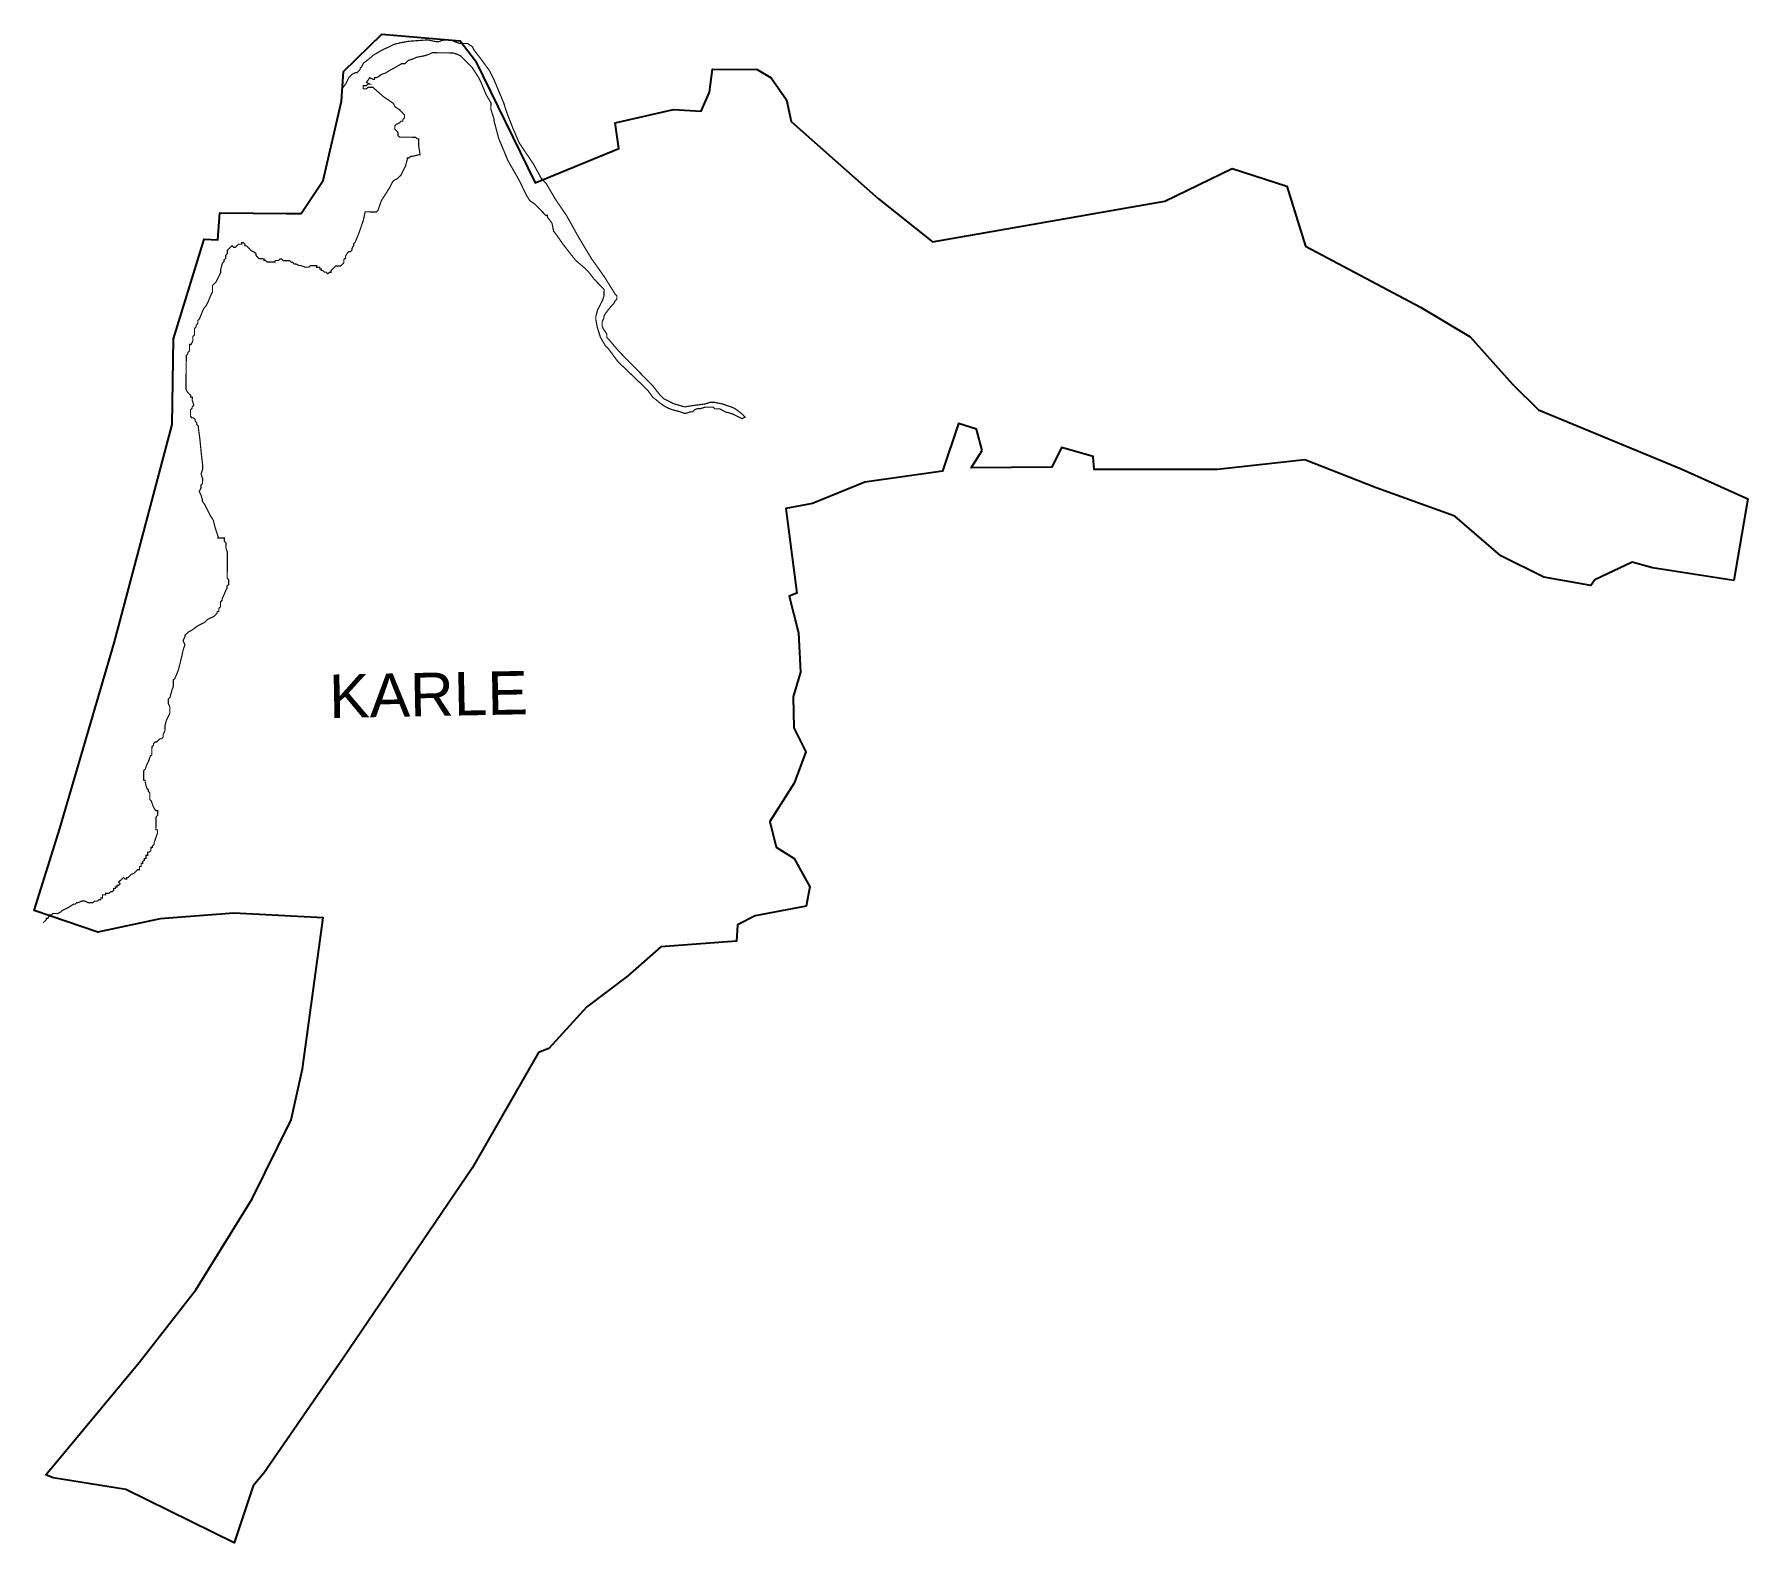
# Model space of a CAD drawing. Header units: metres. Extents: x 286599 to 290893, y 2005491 to 2009272.
import ezdxf

# ---------------------------------------------------------------- set-up
doc = ezdxf.new("R2010")
doc.units = ezdxf.units.M
for name, color, linetype in [('HIGH TIDE LINE', 6, 'Continuous'), ('village', 3, 'Continuous'), ('VILLAGE NAME', 250, 'Continuous')]:
    doc.layers.add(name, color=color, linetype=linetype)
doc.styles.get("Standard").update_dxf_attribs({"font": 'calibri.ttf'})

msp = doc.modelspace()

# ---------------------------------------------------------------- linework, layer by layer
at = {"layer": 'HIGH TIDE LINE', "lineweight": 0}
msp.add_lwpolyline([(286621, 2007044.1, 3, 3, 0), (286629.1, 2007052, 3, 3, 0), (286629.1, 2007056, 3, 3, 0), (286633.1, 2007056, 3, 3, 0), (286637.2, 2007063.9, 3, 3, 0), (286641.2, 2007063.9, 3, 3, 0), (286645.3, 2007067.9, 3, 3, 0), (286649.3, 2007067.8, 3, 3, 0), (286657.3, 2007067.7, 3, 3, 0), (286665.3, 2007071.7, 3, 3, 0), (286669.4, 2007075.6, 3, 3, 0), (286677.4, 2007079.5, 3, 3, 0), (286685.5, 2007083.5, 3, 3, 0), (286697.6, 2007091.4, 3, 3, 0), (286701.6, 2007091.3, 3, 3, 0), (286705.6, 2007095.3, 3, 3, 0), (286709.6, 2007095.2, 3, 3, 0), (286717.7, 2007099.2, 3, 3, 0), (286721.7, 2007099.1, 3, 3, 0), (286725.7, 2007099.1, 3, 3, 0), (286733.7, 2007095, 3, 3, 0), (286737.7, 2007095, 3, 3, 0), (286741.7, 2007094.9, 3, 3, 0), (286745.7, 2007094.9, 3, 3, 0), (286749.7, 2007098.8, 3, 3, 0), (286753.7, 2007098.8, 3, 3, 0), (286757.7, 2007098.8, 3, 3, 0), (286761.8, 2007102.7, 3, 3, 0), (286765.8, 2007102.7, 3, 3, 0), (286765.8, 2007106.7, 3, 3, 0), (286769.8, 2007106.7, 3, 3, 0), (286769.9, 2007110.7, 3, 3, 0), (286769.9, 2007114.7, 3, 3, 0), (286773.9, 2007114.6, 3, 3, 0), (286777.9, 2007114.6, 3, 3, 0), (286778, 2007118.6, 3, 3, 0), (286782, 2007118.5, 3, 3, 0), (286786, 2007118.5, 3, 3, 0), (286790, 2007122.5, 3, 3, 0), (286794, 2007122.4, 3, 3, 0), (286798.1, 2007126.4, 3, 3, 0), (286798.1, 2007130.4, 3, 3, 0), (286802.1, 2007130.4, 3, 3, 0), (286802.2, 2007134.4, 3, 3, 0), (286806.2, 2007134.3, 3, 3, 0), (286806.2, 2007138.3, 3, 3, 0), (286810.2, 2007138.3, 3, 3, 0), (286814.3, 2007142.3, 3, 3, 0), (286810.3, 2007146.3, 3, 3, 0), (286818.4, 2007154.2, 3, 3, 0), (286822.4, 2007158.2, 3, 3, 0), (286826.4, 2007154.2, 3, 3, 0), (286830.4, 2007154.1, 3, 3, 0), (286830.5, 2007158.1, 3, 3, 0), (286834.5, 2007158.1, 3, 3, 0), (286842.5, 2007166, 3, 3, 0), (286850.6, 2007169.9, 3, 3, 0), (286854.6, 2007173.9, 3, 3, 0), (286858.7, 2007177.9, 3, 3, 0), (286862.7, 2007177.8, 3, 3, 0), (286862.7, 2007181.8, 3, 3, 0), (286862.8, 2007185.8, 3, 3, 0), (286866.8, 2007185.8, 3, 3, 0), (286866.8, 2007189.8, 3, 3, 0), (286866.9, 2007193.8, 3, 3, 0), (286870.9, 2007193.8, 3, 3, 0), (286870.9, 2007197.8, 3, 3, 0), (286875, 2007201.7, 3, 3, 0), (286875, 2007205.7, 3, 3, 0), (286879, 2007205.7, 3, 3, 0), (286879, 2007209.7, 3, 3, 0), (286879.1, 2007213.7, 3, 3, 0), (286883.1, 2007213.7, 3, 3, 0), (286883.1, 2007217.7, 3, 3, 0), (286883.2, 2007221.7, 3, 3, 0), (286887.2, 2007221.6, 3, 3, 0), (286891.2, 2007225.6, 3, 3, 0), (286891.3, 2007229.6, 3, 3, 0), (286891.3, 2007233.6, 3, 3, 0), (286895.3, 2007233.6, 3, 3, 0), (286895.3, 2007237.6, 3, 3, 0), (286899.4, 2007241.5, 3, 3, 0), (286899.4, 2007245.6, 3, 3, 0), (286903.6, 2007257.5, 3, 3, 0), (286907.7, 2007269.5, 3, 3, 0), (286907.7, 2007273.5, 3, 3, 0), (286907.8, 2007277.5, 3, 3, 0), (286903.8, 2007277.6, 3, 3, 0), (286903.8, 2007281.6, 3, 3, 0), (286904, 2007297.6, 3, 3, 0), (286904, 2007301.6, 3, 3, 0), (286904.1, 2007305.6, 3, 3, 0), (286904.1, 2007309.6, 3, 3, 0), (286908.1, 2007313.6, 3, 3, 0), (286908.2, 2007317.6, 3, 3, 0), (286908.2, 2007321.6, 3, 3, 0), (286908.3, 2007325.6, 3, 3, 0), (286904.3, 2007325.6, 3, 3, 0), (286900.3, 2007329.7, 3, 3, 0), (286896.4, 2007337.7, 3, 3, 0), (286892.5, 2007349.8, 3, 3, 0), (286888.5, 2007353.8, 3, 3, 0), (286888.6, 2007357.8, 3, 3, 0), (286888.6, 2007361.8, 3, 3, 0), (286888.6, 2007365.8, 3, 3, 0), (286888.7, 2007369.9, 3, 3, 0), (286884.7, 2007373.9, 3, 3, 0), (286884.8, 2007377.9, 3, 3, 0), (286880.8, 2007382, 3, 3, 0), (286877, 2007398, 3, 3, 0), (286877, 2007402, 3, 3, 0), (286873, 2007402.1, 3, 3, 0), (286873.1, 2007414.1, 3, 3, 0), (286873.2, 2007422.1, 3, 3, 0), (286873.2, 2007426.1, 3, 3, 0), (286877.3, 2007430.1, 3, 3, 0), (286881.4, 2007442, 3, 3, 0), (286885.5, 2007450, 3, 3, 0), (286889.6, 2007462, 3, 3, 0), (286893.7, 2007466, 3, 3, 0), (286893.7, 2007470, 3, 3, 0), (286893.7, 2007474, 3, 3, 0), (286893.8, 2007478, 3, 3, 0), (286893.8, 2007482, 3, 3, 0), (286893.9, 2007486, 3, 3, 0), (286897.9, 2007489.9, 3, 3, 0), (286898, 2007494, 3, 3, 0), (286902, 2007497.9, 3, 3, 0), (286906, 2007497.9, 3, 3, 0), (286910.1, 2007501.8, 3, 3, 0), (286914.1, 2007505.8, 3, 3, 0), (286918.1, 2007505.8, 3, 3, 0), (286922.1, 2007509.7, 3, 3, 0), (286922.2, 2007517.7, 3, 3, 0), (286926.3, 2007525.7, 3, 3, 0), (286926.4, 2007529.7, 3, 3, 0), (286926.4, 2007537.7, 3, 3, 0), (286930.6, 2007553.7, 3, 3, 0), (286934.7, 2007561.7, 3, 3, 0), (286938.8, 2007569.7, 3, 3, 0), (286938.8, 2007573.7, 3, 3, 0), (286938.9, 2007577.7, 3, 3, 0), (286938.9, 2007581.7, 3, 3, 0), (286938.9, 2007585.7, 3, 3, 0), (286935, 2007593.7, 3, 3, 0), (286935.1, 2007597.7, 3, 3, 0), (286935.1, 2007601.7, 3, 3, 0), (286935.1, 2007605.8, 3, 3, 0), (286939.2, 2007609.7, 3, 3, 0), (286943.4, 2007625.7, 3, 3, 0), (286947.5, 2007637.7, 3, 3, 0), (286947.5, 2007641.7, 3, 3, 0), (286947.6, 2007645.7, 3, 3, 0), (286947.6, 2007649.7, 3, 3, 0), (286947.6, 2007653.7, 3, 3, 0), (286951.7, 2007657.7, 3, 3, 0), (286959.9, 2007677.6, 3, 3, 0), (286964.1, 2007693.6, 3, 3, 0), (286972.4, 2007729.6, 3, 3, 0), (286976.6, 2007741.5, 3, 3, 0), (286972.7, 2007749.6, 3, 3, 0), (286972.7, 2007753.6, 3, 3, 0), (286976.8, 2007761.6, 3, 3, 0), (286976.8, 2007765.6, 3, 3, 0), (286980.9, 2007769.5, 3, 3, 0), (286984.9, 2007773.5, 3, 3, 0), (286993, 2007777.4, 3, 3, 0), (287009.1, 2007789.3, 3, 3, 0), (287025.2, 2007797.1, 3, 3, 0), (287033.3, 2007805.1, 3, 3, 0), (287041.4, 2007809, 3, 3, 0), (287049.4, 2007812.9, 3, 3, 0), (287053.4, 2007816.9, 3, 3, 0), (287057.5, 2007820.8, 3, 3, 0), (287057.5, 2007824.9, 3, 3, 0), (287061.5, 2007824.8, 3, 3, 0), (287061.6, 2007828.8, 3, 3, 0), (287061.6, 2007832.8, 3, 3, 0), (287065.7, 2007836.8, 3, 3, 0), (287065.7, 2007840.8, 3, 3, 0), (287065.7, 2007844.8, 3, 3, 0), (287065.8, 2007848.8, 3, 3, 0), (287069.8, 2007852.8, 3, 3, 0), (287069.9, 2007856.8, 3, 3, 0), (287082.2, 2007884.7, 3, 3, 0), (287082.2, 2007888.7, 3, 3, 0), (287086.3, 2007892.7, 3, 3, 0), (287086.3, 2007896.7, 3, 3, 0), (287086.4, 2007904.7, 3, 3, 0), (287082.4, 2007908.7, 3, 3, 0), (287082.5, 2007912.7, 3, 3, 0), (287082.5, 2007916.7, 3, 3, 0), (287082.6, 2007924.8, 3, 3, 0), (287082.6, 2007928.8, 3, 3, 0), (287082.7, 2007932.8, 3, 3, 0), (287082.7, 2007936.8, 3, 3, 0), (287082.7, 2007940.8, 3, 3, 0), (287082.8, 2007944.8, 3, 3, 0), (287082.8, 2007948.8, 3, 3, 0), (287082.9, 2007952.8, 3, 3, 0), (287082.9, 2007956.8, 3, 3, 0), (287083, 2007968.8, 3, 3, 0), (287083.1, 2007972.8, 3, 3, 0), (287079.2, 2007984.9, 3, 3, 0), (287079.3, 2007992.9, 3, 3, 0), (287079.3, 2007996.9, 3, 3, 0), (287075.3, 2008000.9, 3, 3, 0), (287075.4, 2008009, 3, 3, 0), (287071.4, 2008009, 3, 3, 0), (287067.4, 2008009, 3, 3, 0), (287063.4, 2008009.1, 3, 3, 0), (287059.4, 2008009.1, 3, 3, 0), (287059.4, 2008013.1, 3, 3, 0), (287051.7, 2008037.2, 3, 3, 0), (287047.8, 2008053.3, 3, 3, 0), (287040, 2008065.4, 3, 3, 0), (287028.2, 2008089.6, 3, 3, 0), (287020.3, 2008101.7, 3, 3, 0), (287020.3, 2008105.7, 3, 3, 0), (287016.4, 2008117.7, 3, 3, 0), (287012.5, 2008125.8, 3, 3, 0), (287016.6, 2008133.7, 3, 3, 0), (287016.7, 2008137.8, 3, 3, 0), (287016.7, 2008141.8, 3, 3, 0), (287020.7, 2008145.7, 3, 3, 0), (287020.8, 2008153.7, 3, 3, 0), (287020.9, 2008157.7, 3, 3, 0), (287017, 2008169.8, 3, 3, 0), (287021.1, 2008181.8, 3, 3, 0), (287021.2, 2008189.8, 3, 3, 0), (287017.5, 2008221.9, 3, 3, 0), (287013.9, 2008258, 3, 3, 0), (287010.1, 2008286, 3, 3, 0), (287010.2, 2008290.1, 3, 3, 0), (287006.2, 2008294.1, 3, 3, 0), (287006.3, 2008298.1, 3, 3, 0), (287002.3, 2008302.2, 3, 3, 0), (287002.3, 2008306.2, 3, 3, 0), (286998.4, 2008310.2, 3, 3, 0), (286994.4, 2008310.2, 3, 3, 0), (286990.4, 2008314.3, 3, 3, 0), (286990.4, 2008318.3, 3, 3, 0), (286990.5, 2008322.3, 3, 3, 0), (286990.5, 2008326.3, 3, 3, 0), (286990.6, 2008330.3, 3, 3, 0), (286994.6, 2008334.3, 3, 3, 0), (286994.7, 2008338.3, 3, 3, 0), (286998.7, 2008342.3, 3, 3, 0), (286994.8, 2008354.3, 3, 3, 0), (286994.9, 2008358.3, 3, 3, 0), (286994.9, 2008362.3, 3, 3, 0), (286990.9, 2008362.4, 3, 3, 0), (286990.9, 2008366.4, 3, 3, 0), (286987, 2008370.4, 3, 3, 0), (286983, 2008374.5, 3, 3, 0), (286979.1, 2008382.5, 3, 3, 0), (286979.1, 2008386.5, 3, 3, 0), (286979.2, 2008390.5, 3, 3, 0), (286979.2, 2008398.5, 3, 3, 0), (286979.3, 2008402.5, 3, 3, 0), (286979.4, 2008410.6, 3, 3, 0), (286979.9, 2008458.6, 3, 3, 0), (286979.9, 2008466.6, 3, 3, 0), (286984, 2008470.6, 3, 3, 0), (286984, 2008474.6, 3, 3, 0), (286988.1, 2008478.6, 3, 3, 0), (286988.1, 2008482.6, 3, 3, 0), (286988.2, 2008490.6, 3, 3, 0), (286988.2, 2008494.6, 3, 3, 0), (286992.2, 2008494.6, 3, 3, 0), (286996.3, 2008502.5, 3, 3, 0), (286996.4, 2008506.5, 3, 3, 0), (286996.4, 2008514.5, 3, 3, 0), (287000.5, 2008518.5, 3, 3, 0), (287000.5, 2008522.5, 3, 3, 0), (287000.6, 2008530.5, 3, 3, 0), (287000.7, 2008534.5, 3, 3, 0), (287004.7, 2008538.5, 3, 3, 0), (287004.7, 2008542.5, 3, 3, 0), (287008.8, 2008546.5, 3, 3, 0), (287008.8, 2008550.5, 3, 3, 0), (287008.9, 2008554.5, 3, 3, 0), (287012.9, 2008558.4, 3, 3, 0), (287021.1, 2008578.4, 3, 3, 0), (287025.2, 2008586.4, 3, 3, 0), (287029.3, 2008590.3, 3, 3, 0), (287033.4, 2008598.3, 3, 3, 0), (287041.6, 2008618.2, 3, 3, 0), (287045.7, 2008626.2, 3, 3, 0), (287045.7, 2008630.2, 3, 3, 0), (287045.7, 2008634.2, 3, 3, 0), (287045.8, 2008642.2, 3, 3, 0), (287049.9, 2008646.2, 3, 3, 0), (287053.9, 2008650.2, 3, 3, 0), (287066.2, 2008674.1, 3, 3, 0), (287066.2, 2008678.1, 3, 3, 0), (287066.2, 2008682.1, 3, 3, 0), (287070.4, 2008698.1, 3, 3, 0), (287074.5, 2008702, 3, 3, 0), (287074.5, 2008706, 3, 3, 0), (287078.5, 2008710, 3, 3, 0), (287078.6, 2008714, 3, 3, 0), (287078.6, 2008718, 3, 3, 0), (287082.7, 2008722, 3, 3, 0), (287082.7, 2008726, 3, 3, 0), (287082.8, 2008730, 3, 3, 0), (287086.8, 2008734, 3, 3, 0), (287090.8, 2008737.9, 3, 3, 0), (287094.9, 2008741.9, 3, 3, 0), (287098.9, 2008737.9, 3, 3, 0), (287102.9, 2008737.8, 3, 3, 0), (287106.9, 2008741.8, 3, 3, 0), (287111, 2008745.7, 3, 3, 0), (287115, 2008745.7, 3, 3, 0), (287119, 2008745.7, 3, 3, 0), (287119, 2008749.7, 3, 3, 0), (287123, 2008749.6, 3, 3, 0), (287127, 2008745.6, 3, 3, 0), (287126.9, 2008741.6, 3, 3, 0), (287130.9, 2008741.5, 3, 3, 0), (287142.8, 2008729.4, 3, 3, 0), (287150.8, 2008725.3, 3, 3, 0), (287154.8, 2008721.3, 3, 3, 0), (287154.7, 2008717.3, 3, 3, 0), (287158.7, 2008713.2, 3, 3, 0), (287162.7, 2008709.2, 3, 3, 0), (287166.7, 2008709.1, 3, 3, 0), (287170.7, 2008709.1, 3, 3, 0), (287174.7, 2008709, 3, 3, 0), (287174.6, 2008705, 3, 3, 0), (287178.6, 2008705, 3, 3, 0), (287182.6, 2008700.9, 3, 3, 0), (287186.6, 2008700.9, 3, 3, 0), (287190.6, 2008700.9, 3, 3, 0), (287194.6, 2008700.8, 3, 3, 0), (287198.6, 2008700.8, 3, 3, 0), (287202.6, 2008700.7, 3, 3, 0), (287202.7, 2008704.7, 3, 3, 0), (287206.7, 2008704.7, 3, 3, 0), (287210.7, 2008704.7, 3, 3, 0), (287214.7, 2008708.6, 3, 3, 0), (287218.7, 2008708.6, 3, 3, 0), (287222.7, 2008704.5, 3, 3, 0), (287226.7, 2008704.5, 3, 3, 0), (287230.7, 2008704.5, 3, 3, 0), (287238.7, 2008704.4, 3, 3, 0), (287242.7, 2008700.3, 3, 3, 0), (287246.7, 2008700.3, 3, 3, 0), (287250.6, 2008696.2, 3, 3, 0), (287254.7, 2008696.2, 3, 3, 0), (287262.6, 2008692.1, 3, 3, 0), (287266.6, 2008692.1, 3, 3, 0), (287278.6, 2008687.9, 3, 3, 0), (287282.6, 2008687.9, 3, 3, 0), (287286.6, 2008687.9, 3, 3, 0), (287290.7, 2008691.8, 3, 3, 0), (287294.7, 2008691.8, 3, 3, 0), (287302.7, 2008691.7, 3, 3, 0), (287306.7, 2008691.7, 3, 3, 0), (287306.6, 2008687.7, 3, 3, 0), (287310.6, 2008687.6, 3, 3, 0), (287314.6, 2008687.6, 3, 3, 0), (287314.6, 2008683.6, 3, 3, 0), (287318.6, 2008683.5, 3, 3, 0), (287318.6, 2008679.5, 3, 3, 0), (287322.6, 2008679.5, 3, 3, 0), (287326.5, 2008675.4, 3, 3, 0), (287330.5, 2008675.4, 3, 3, 0), (287334.5, 2008671.4, 3, 3, 0), (287338.6, 2008675.3, 3, 3, 0), (287342.6, 2008675.3, 3, 3, 0), (287342.6, 2008679.3, 3, 3, 0), (287346.7, 2008683.3, 3, 3, 0), (287350.7, 2008687.2, 3, 3, 0), (287354.7, 2008691.2, 3, 3, 0), (287358.7, 2008691.1, 3, 3, 0), (287362.8, 2008691.1, 3, 3, 0), (287366.8, 2008691.1, 3, 3, 0), (287370.8, 2008695, 3, 3, 0), (287374.8, 2008699, 3, 3, 0), (287374.9, 2008707, 3, 3, 0), (287379, 2008711, 3, 3, 0), (287379, 2008715, 3, 3, 0), (287383.1, 2008722.9, 3, 3, 0), (287387.2, 2008726.9, 3, 3, 0), (287391.2, 2008726.9, 3, 3, 0), (287395.2, 2008730.8, 3, 3, 0), (287395.2, 2008734.8, 3, 3, 0), (287399.3, 2008742.8, 3, 3, 0), (287399.4, 2008746.8, 3, 3, 0), (287403.4, 2008750.8, 3, 3, 0), (287411.6, 2008770.7, 3, 3, 0), (287424, 2008806.7, 3, 3, 0), (287428.2, 2008826.6, 3, 3, 0), (287432.2, 2008826.6, 3, 3, 0), (287436.2, 2008826.6, 3, 3, 0), (287444.2, 2008826.5, 3, 3, 0), (287452.3, 2008826.4, 3, 3, 0), (287456.3, 2008826.4, 3, 3, 0), (287460.3, 2008830.3, 3, 3, 0), (287468.6, 2008854.3, 3, 3, 0), (287488.9, 2008886.1, 3, 3, 0), (287497.1, 2008902.1, 3, 3, 0), (287501.1, 2008906, 3, 3, 0), (287509.2, 2008910, 3, 3, 0), (287517.3, 2008917.9, 3, 3, 0), (287521.4, 2008925.9, 3, 3, 0), (287529.5, 2008941.8, 3, 3, 0), (287533.7, 2008957.8, 3, 3, 0), (287533.7, 2008961.8, 3, 3, 0), (287537.7, 2008961.7, 3, 3, 0), (287541.8, 2008965.7, 3, 3, 0), (287545.8, 2008965.7, 3, 3, 0), (287561.9, 2008969.5, 3, 3, 0), (287565.9, 2008969.5, 3, 3, 0), (287562.1, 2008993.5, 3, 3, 0), (287562.3, 2009009.6, 3, 3, 0), (287558.3, 2009009.6, 3, 3, 0), (287554.3, 2009013.7, 3, 3, 0), (287550.3, 2009013.7, 3, 3, 0), (287546.3, 2009013.7, 3, 3, 0), (287542.3, 2009013.8, 3, 3, 0), (287538.3, 2009013.8, 3, 3, 0), (287534.3, 2009013.9, 3, 3, 0), (287530.3, 2009013.9, 3, 3, 0), (287526.3, 2009013.9, 3, 3, 0), (287518.2, 2009014, 3, 3, 0), (287514.2, 2009014.1, 3, 3, 0), (287510.3, 2009018.1, 3, 3, 0), (287510.4, 2009026.1, 3, 3, 0), (287502.4, 2009034.2, 3, 3, 0), (287502.5, 2009038.2, 3, 3, 0), (287502.5, 2009042.2, 3, 3, 0), (287506.6, 2009046.2, 3, 3, 0), (287514.6, 2009050.1, 3, 3, 0), (287518.7, 2009054.1, 3, 3, 0), (287522.7, 2009054, 3, 3, 0), (287522.7, 2009058, 3, 3, 0), (287526.7, 2009062, 3, 3, 0), (287526.8, 2009066, 3, 3, 0), (287526.8, 2009070, 3, 3, 0), (287514.9, 2009082.2, 3, 3, 0), (287503, 2009090.3, 3, 3, 0), (287499.1, 2009098.4, 3, 3, 0), (287475.2, 2009114.6, 3, 3, 0), (287447.4, 2009138.9, 3, 3, 0), (287443.4, 2009139, 3, 3, 0), (287439.4, 2009139, 3, 3, 0), (287435.4, 2009139.1, 3, 3, 0), (287431.4, 2009135.1, 3, 3, 0), (287427.3, 2009135.1, 3, 3, 0), (287423.3, 2009135.2, 3, 3, 0), (287423.4, 2009139.2, 3, 3, 0), (287423.4, 2009143.2, 3, 3, 0), (287427.4, 2009143.1, 3, 3, 0), (287431.4, 2009143.1, 3, 3, 0), (287435.5, 2009147.1, 3, 3, 0), (287439.5, 2009147, 3, 3, 0), (287431.5, 2009151.1, 3, 3, 0), (287439.7, 2009163.1, 3, 3, 0), (287447.6, 2009159, 3, 3, 0), (287451.6, 2009158.9, 3, 3, 0), (287451.7, 2009162.9, 3, 3, 0), (287455.7, 2009162.9, 3, 3, 0), (287463.7, 2009166.8, 3, 3, 0), (287467.8, 2009170.8, 3, 3, 0), (287479.8, 2009174.7, 3, 3, 0), (287491.9, 2009182.6, 3, 3, 0), (287500, 2009186.5, 3, 3, 0), (287520.1, 2009198.3, 3, 3, 0), (287528.1, 2009198.2, 3, 3, 0), (287536.2, 2009206.1, 3, 3, 0), (287548.3, 2009210, 3, 3, 0), (287556.3, 2009213.9, 3, 3, 0), (287576.4, 2009217.8, 3, 3, 0), (287588.5, 2009221.6, 3, 3, 0), (287596.5, 2009225.6, 3, 3, 0), (287612.5, 2009225.4, 3, 3, 0), (287632.6, 2009225.2, 3, 3, 0), (287640.6, 2009225.1, 3, 3, 0), (287648.6, 2009225, 3, 3, 0), (287660.5, 2009220.9, 3, 3, 0), (287668.5, 2009216.8, 3, 3, 0), (287684.4, 2009200.6, 3, 3, 0), (287696.3, 2009188.5, 3, 3, 0), (287712, 2009164.3, 3, 3, 0), (287719.9, 2009148.2, 3, 3, 0), (287731.6, 2009120, 3, 3, 0), (287743.4, 2009099.9, 3, 3, 0), (287743.3, 2009087.9, 3, 3, 0), (287743.3, 2009083.9, 3, 3, 0), (287751, 2009059.7, 3, 3, 0), (287751, 2009055.7, 3, 3, 0), (287762.6, 2009011.5, 3, 3, 0), (287786, 2008955.2, 3, 3, 0), (287813.6, 2008906.9, 3, 3, 0), (287833.2, 2008866.6, 3, 3, 0), (287841.1, 2008854.5, 3, 3, 0), (287853, 2008846.4, 3, 3, 0), (287857, 2008842.3, 3, 3, 0), (287880.8, 2008818, 3, 3, 0), (287884.8, 2008818, 3, 3, 0), (287884.7, 2008814, 3, 3, 0), (287896.6, 2008797.8, 3, 3, 0), (287900.4, 2008777.8, 3, 3, 0), (287904.3, 2008773.7, 3, 3, 0), (287924.1, 2008745.5, 3, 3, 0), (287955.7, 2008705.1, 3, 3, 0), (287979.6, 2008684.8, 3, 3, 0), (287987.5, 2008676.7, 3, 3, 0), (288003.3, 2008656.5, 3, 3, 0), (288023.1, 2008636.3, 3, 3, 0), (288027.1, 2008632.3, 3, 3, 0), (288027, 2008628.3, 3, 3, 0), (288027, 2008624.3, 3, 3, 0), (288027, 2008620.3, 3, 3, 0), (288026.9, 2008616.2, 3, 3, 0), (288022.8, 2008604.3, 3, 3, 0), (288010.5, 2008580.4, 3, 3, 0), (288006.4, 2008564.4, 3, 3, 0), (288006.3, 2008556.4, 3, 3, 0), (288010.1, 2008536.3, 3, 3, 0), (288014, 2008524.2, 3, 3, 0), (288017.9, 2008512.2, 3, 3, 0), (288029.7, 2008492, 3, 3, 0), (288037.6, 2008483.9, 3, 3, 0), (288061.3, 2008451.6, 3, 3, 0), (288128.7, 2008386.9, 3, 3, 0), (288136.7, 2008378.8, 3, 3, 0), (288148.5, 2008362.6, 3, 3, 0), (288168.4, 2008346.4, 3, 3, 0), (288180.3, 2008338.3, 3, 3, 0), (288188.3, 2008334.2, 3, 3, 0), (288200.3, 2008330, 3, 3, 0), (288216.2, 2008325.9, 3, 3, 0), (288228.2, 2008321.7, 3, 3, 0), (288232.2, 2008321.7, 3, 3, 0), (288244.3, 2008325.6, 3, 3, 0), (288248.3, 2008325.5, 3, 3, 0), (288252.3, 2008329.5, 3, 3, 0), (288260.4, 2008333.4, 3, 3, 0), (288268.4, 2008333.4, 3, 3, 0), (288280.4, 2008337.2, 3, 3, 0), (288284.4, 2008337.2, 3, 3, 0), (288288.5, 2008337.2, 3, 3, 0), (288292.5, 2008337.1, 3, 3, 0), (288300.5, 2008337, 3, 3, 0), (288304.4, 2008333, 3, 3, 0), (288316.4, 2008332.9, 3, 3, 0), (288332.4, 2008324.7, 3, 3, 0), (288348.4, 2008320.5, 3, 3, 0), (288356.3, 2008316.4, 3, 3, 0), (288372.3, 2008308.3, 3, 3, 0), (288380.3, 2008312.2, 3, 3, 0), (288372.4, 2008320.3, 3, 3, 0), (288356.5, 2008332.5, 3, 3, 0), (288348.5, 2008336.5, 3, 3, 0), (288324.6, 2008344.8, 3, 3, 0), (288304.6, 2008349, 3, 3, 0), (288292.6, 2008349.1, 3, 3, 0), (288280.5, 2008345.2, 3, 3, 0), (288252.4, 2008341.5, 3, 3, 0), (288228.4, 2008337.8, 3, 3, 0), (288200.4, 2008346.1, 3, 3, 0), (288184.5, 2008354.2, 3, 3, 0), (288176.5, 2008358.3, 3, 3, 0), (288164.6, 2008370.5, 3, 3, 0), (288148.8, 2008390.7, 3, 3, 0), (288121.1, 2008419, 3, 3, 0), (288113.1, 2008427.1, 3, 3, 0), (288065.5, 2008475.6, 3, 3, 0), (288037.8, 2008508, 3, 3, 0), (288033.9, 2008512, 3, 3, 0), (288034, 2008520, 3, 3, 0), (288026.1, 2008532.1, 3, 3, 0), (288022.1, 2008540.2, 3, 3, 0), (288022.2, 2008544.2, 3, 3, 0), (288022.3, 2008552.2, 3, 3, 0), (288026.4, 2008560.2, 3, 3, 0), (288026.4, 2008564.2, 3, 3, 0), (288030.5, 2008572.1, 3, 3, 0), (288042.7, 2008588, 3, 3, 0), (288046.7, 2008592, 3, 3, 0), (288050.7, 2008596, 3, 3, 0), (288054.8, 2008603.9, 3, 3, 0), (288058.9, 2008607.9, 3, 3, 0), (288058.9, 2008611.9, 3, 3, 0), (288059, 2008615.9, 3, 3, 0), (288055, 2008620, 3, 3, 0), (288027.4, 2008664.3, 3, 3, 0), (287995.8, 2008708.7, 3, 3, 0), (287964.3, 2008761.1, 3, 3, 0), (287932.8, 2008817.5, 3, 3, 0), (287905.2, 2008857.9, 3, 3, 0), (287881.6, 2008898.2, 3, 3, 0), (287869.7, 2008910.3, 3, 3, 0), (287850, 2008946.6, 3, 3, 0), (287814.5, 2008999, 3, 3, 0), (287798.9, 2009035.2, 3, 3, 0), (287783.2, 2009075.4, 3, 3, 0), (287775.5, 2009099.5, 3, 3, 0), (287763.7, 2009127.7, 3, 3, 0), (287752, 2009155.9, 3, 3, 0), (287740.2, 2009180, 3, 3, 0), (287716.5, 2009212.3, 3, 3, 0), (287700.7, 2009232.5, 3, 3, 0), (287696.8, 2009240.6, 3, 3, 0), (287684.9, 2009248.7, 3, 3, 0), (287676.9, 2009248.8, 3, 3, 0), (287664.8, 2009248.9, 3, 3, 0), (287652.9, 2009253, 3, 3, 0), (287644.9, 2009257.1, 3, 3, 0), (287632.9, 2009257.2, 3, 3, 0), (287624.9, 2009257.3, 3, 3, 0), (287612.8, 2009253.4, 3, 3, 0), (287604.8, 2009253.5, 3, 3, 0), (287584.8, 2009257.7, 3, 3, 0), (287536.7, 2009254.2, 3, 3, 0), (287516.6, 2009250.4, 3, 3, 0), (287500.6, 2009246.6, 3, 3, 0), (287468.4, 2009230.9, 3, 3, 0), (287448.2, 2009219.1, 3, 3, 0), (287444.2, 2009215.1, 3, 3, 0), (287424, 2009199.3, 3, 3, 0), (287419.9, 2009191.3, 3, 3, 0), (287415.9, 2009187.3, 3, 3, 0), (287415.8, 2009183.3, 3, 3, 0), (287407.7, 2009175.4, 3, 3, 0), (287403.7, 2009175.4, 3, 3, 0), (287395.7, 2009171.5, 3, 3, 0), (287387.6, 2009163.6, 3, 3, 0), (287379.4, 2009147.6, 3, 3, 0), (287369.3, 2009133.7, 3, 3, 0)], format="xyseb", dxfattribs=at)
at = {"layer": 'village', "color": 3}
msp.add_polyline3d([(288974.4, 2008228.3, 0), (288960.5, 2008282.3, 0), (288915.1, 2008296.5, 0), (288874.7, 2008176.6, 0), (288680.7, 2008149.4, 0), (288549.3, 2008095.7, 0), (288482.4, 2008083.4, 0), (288510.2, 2007871.2, 0), (288491, 2007863, 0), (288513.8, 2007771.2, 0), (288519.5, 2007672.5, 0), (288500.7, 2007610.8, 0), (288502.2, 2007533.3, 0), (288532.9, 2007472.9, 0), (288502.9, 2007394.8, 0), (288442.1, 2007298.8, 0), (288458.5, 2007233.9, 0), (288503.6, 2007205.7, 0), (288542.6, 2007135, 0), (288533.7, 2007086.5, 0), (288405.6, 2007062.2, 0), (288361.4, 2007039.2, 0), (288358.6, 2006998.3, 0), (288169.2, 2006984.5, 0), (288085.5, 2006910.8, 0), (287983.6, 2006834.3, 0), (287888.6, 2006729.6, 0), (287862.5, 2006719.1, 0), (287696.2, 2006429.9, 0), (287373, 2005953.6, 0), (287174.7, 2005665, 0), (287147.4, 2005633.2, 0), (287100.2, 2005490.6, 0), (286828.3, 2005624, 0), (286646.3, 2005653, 0), (286627.7, 2005660.6, 0), (286861.8, 2005942.5, 0), (287003.7, 2006124.6, 0), (287145, 2006352.8, 0), (287242.4, 2006550.6, 0), (287270.9, 2006678.9, 0), (287323.3, 2007057, 0), (287099.5, 2007069, 0), (286914.6, 2007054.7, 0), (286758, 2007020.7, 0), (286599, 2007075.8, 0), (286663, 2007281, 0), (286799.7, 2007748.7, 0), (286944.6, 2008293.5, 0), (286947.8, 2008508.2, 0), (287025, 2008757.8, 0), (287059.3, 2008756.4, 0), (287064, 2008824.1, 0), (287231.2, 2008822.7, 0), (287268.1, 2008822.4, 0), (287322.9, 2008905.4, 0), (287368.6, 2009104.5, 0), (287374, 2009178.2, 0), (287470, 2009271.8, 0), (287666.3, 2009255.7, 0), (287704.5, 2009205, 0), (287854.5, 2008899.6, 0), (288063.7, 2008985.2, 0), (288054.8, 2009049.6, 0), (288200.7, 2009083, 0), (288270, 2009079.3, 0), (288291.5, 2009126.7, 0), (288298.5, 2009184.7, 0), (288411, 2009183.2, 0), (288445.8, 2009162.4, 0), (288484, 2009107.4, 0), (288495.6, 2009053.2, 0), (288714.5, 2008859.2, 0), (288850, 2008751.3, 0), (289432.5, 2008853.3, 0), (289600.7, 2008935, 0), (289737.9, 2008890.7, 0), (289785.1, 2008740.6, 0), (290073.2, 2008587.6, 0), (290197.3, 2008513.3, 0), (290303.6, 2008394.5, 0), (290368.7, 2008330.1, 0), (290726.3, 2008182.8, 0), (290892.9, 2008107.5, 0), (290858.4, 2007902.3, 0), (290653.9, 2007934.2, 0), (290603.1, 2007948.2, 0), (290509.8, 2007904.5, 0), (290499.9, 2007890, 0), (290382.1, 2007911.3, 0), (290274.3, 2007964.6, 0), (290158.8, 2008063.7, 0), (289961.7, 2008134.9, 0), (289782.7, 2008204.9, 0), (289564.4, 2008181, 0), (289255.4, 2008180.7, 0), (289252.4, 2008213.8, 0), (289173.1, 2008236.2, 0), (289149.2, 2008187, 0), (288947, 2008185.2, 0)], close=True, dxfattribs=at)

# ---------------------------------------------------------------- texts
at = {"layer": 'VILLAGE NAME', "insert": (287336.8, 2007666.6), "char_height": 108.748, "attachment_point": 1, "rotation": 1.1028}
msp.add_mtext_dynamic_manual_height_columns('{\\fArial|b0|i0|c0|p34;KARLE}', width=726.929, gutter_width=543.7, heights=[0], dxfattribs=at)

doc.saveas('drawing.dxf')
